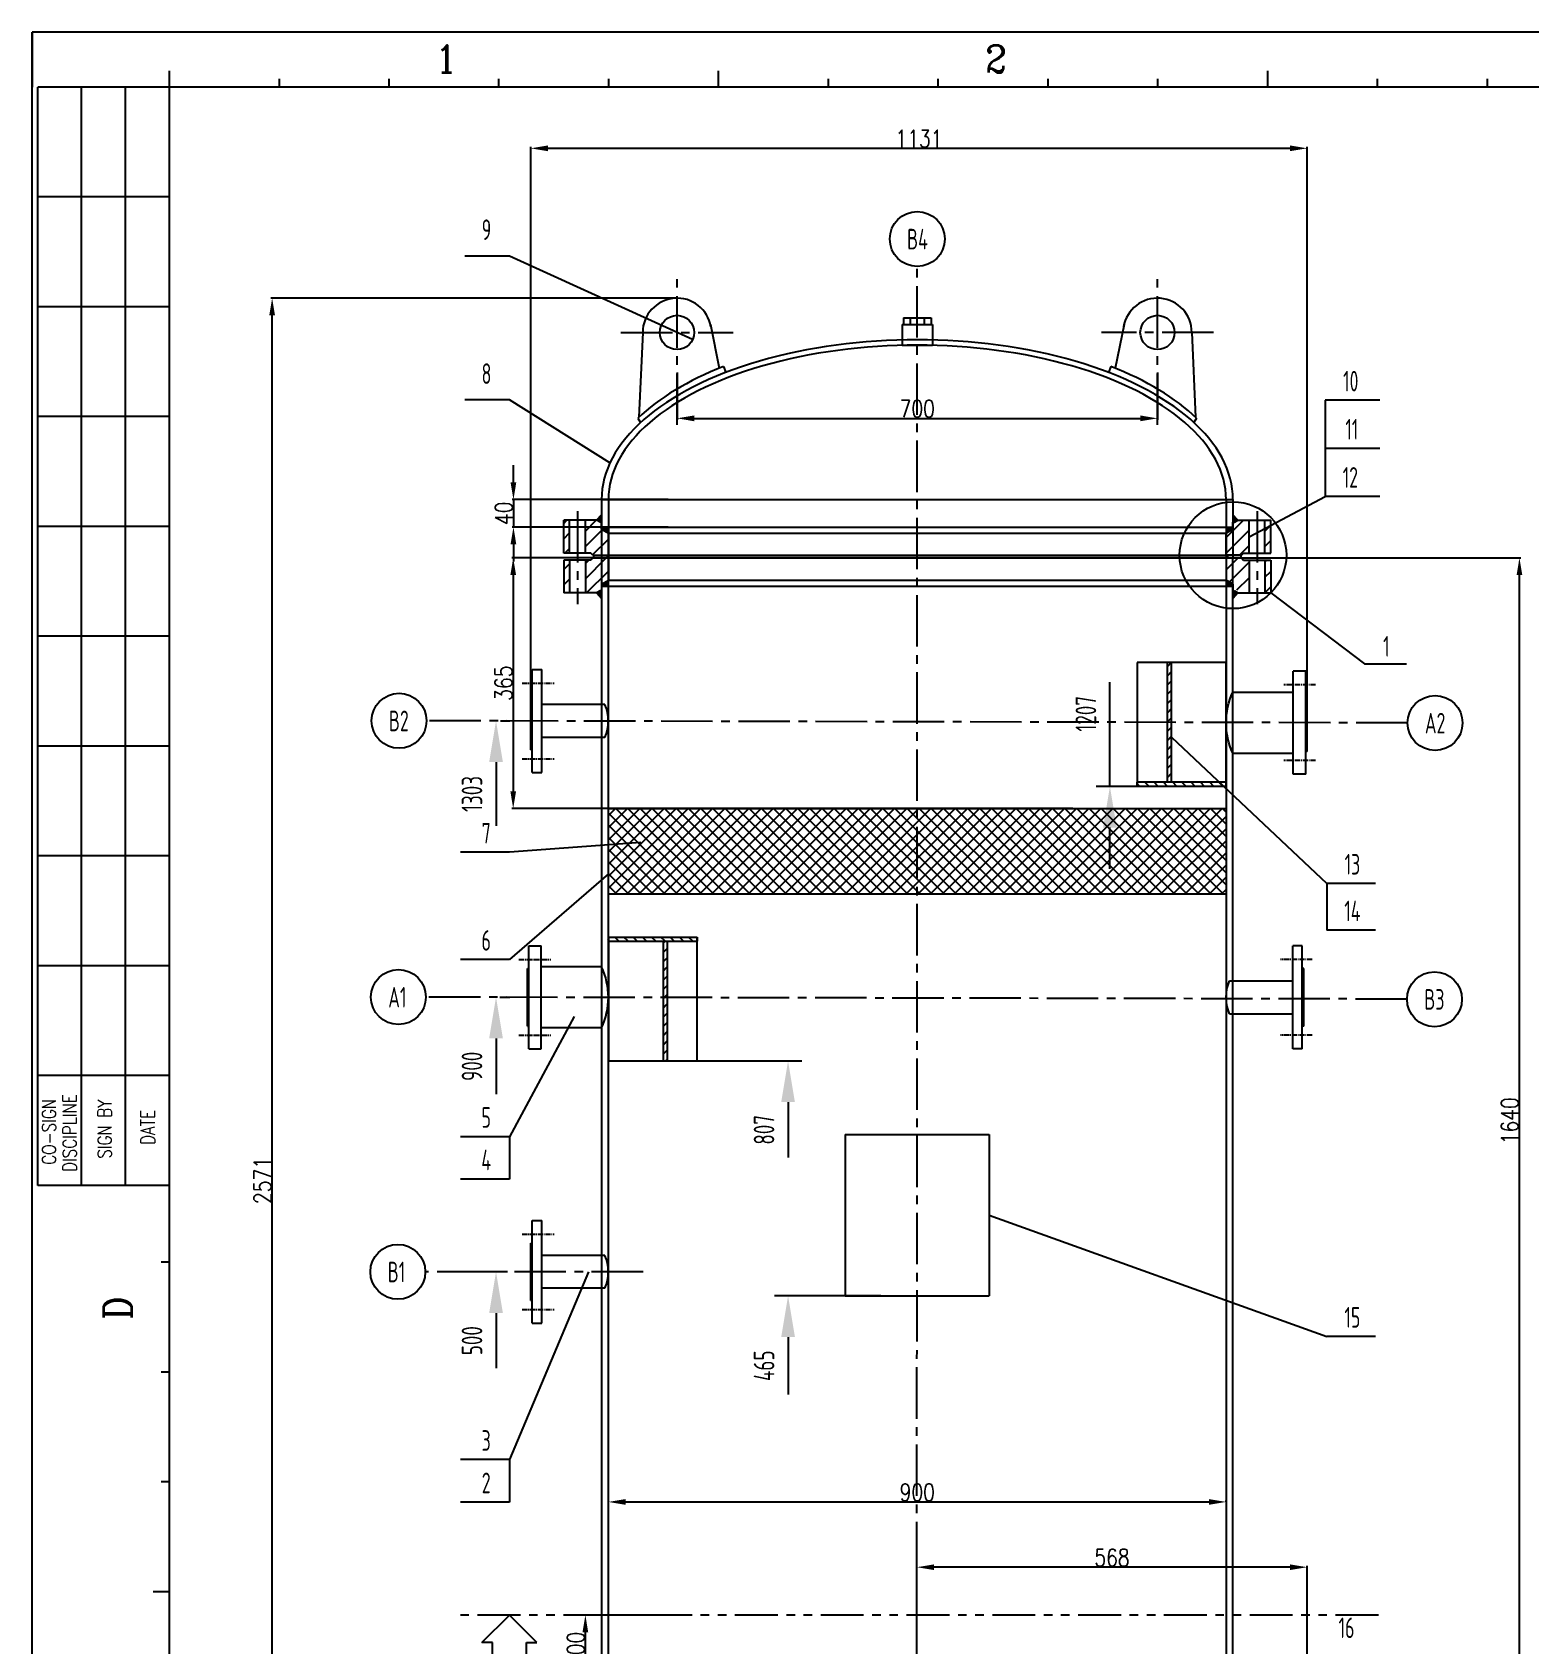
# Model space of a CAD drawing. Header units: inches. Extents: x 32075 to 39005, y -1315 to 3437.
# Drawn here: x 32075 to 34256, y 1088 to 3437 of the extents above; entities that cross this region are included whole.
import ezdxf
from ezdxf.enums import TextEntityAlignment as Align

# ---------------------------------------------------------------- set-up
doc = ezdxf.new("R2010")
doc.units = ezdxf.units.IN
doc.header["$LTSCALE"] = 10
doc.header["$MEASUREMENT"] = 0
for name, pattern in [('CENTER', [2, 1.25, -0.25, 0.25, -0.25]), ('CENTER2', [1.125, 0.75, -0.125, 0.125, -0.125]), ('PHANTOM2', [1.25, 0.625, -0.125, 0.125, -0.125, 0.125, -0.125])]:
    doc.linetypes.add(name, pattern=pattern)
for name, color, linetype in [('2细线层', 4, 'Continuous'), ('7标注层', 4, 'Continuous'), ('CENTER', 1, 'CENTER'), ('DIM', 4, 'Continuous'), ('DRAWING', 7, 'Continuous'), ('OBJ', 7, 'Continuous'), ('PHN', 6, 'PHANTOM2'), ('图框层', 7, 'Continuous')]:
    doc.layers.add(name, color=color, linetype=linetype)
doc.styles.add('JEREH', font='isocp.shx', dxfattribs={"width": 0.7, "bigfont": 'hzfs.shx'})
doc.styles.add('JEREH1', font='isocp.shx', dxfattribs={"width": 0.75, "bigfont": 'hzfs.shx'})
doc.styles.add('ROMANC', font='romanc.shx', dxfattribs={"width": 0.75})
doc.styles.add('TH_GBDIM', font='romans.shx', dxfattribs={"width": 0.8, "bigfont": 'gbcbig.shx'})
doc.dimstyles.new('TH_GBDIM', dxfattribs={"dimtxt": 25, "dimasz": 25, "dimexe": 2, "dimexo": 0, "dimgap": 1.5, "dimtad": 1, "dimdec": 0, "dimzin": 0, "dimdsep": 46, "dimtxsty": 'TH_GBDIM', "dimcen": 25, "dimclrd": 130, "dimclre": 130, "dimclrt": 3, "dimadec": 0, "dimazin": 0, "dimtfac": 0.714286, "dimtdec": 0, "dimtmove": 0, "dimatfit": 3, "dimfxl": 1, "dimtzin": 0, "dimlwd": -1, "dimlwe": -1, "dimarcsym": 0})
doc.dimstyles.new('单标注', dxfattribs={"dimscale": 20, "dimtxt": 1.5, "dimasz": 3, "dimexe": 1, "dimexo": 0.5, "dimgap": 1, "dimtad": 1, "dimjust": 2, "dimdec": 0, "dimzin": 0, "dimdsep": 46, "dimtxsty": 'JEREH1', "dimcen": 2, "dimse1": 1, "dimsd1": 1, "dimclrd": 4, "dimclre": 4, "dimclrt": 4, "dimadec": 0, "dimazin": 0, "dimtfac": 1, "dimtdec": 0, "dimtmove": 0, "dimatfit": 3, "dimfxl": 1, "dimtolj": 1, "dimtzin": 0, "dimarcsym": 0})
pattern_1 = [(45, (-18.621, 17157.797), (-11.22532, 11.22532), [])]
pattern_2 = [(45, (-20.621, 17157.797), (-11.22532, 11.22532), [])]
pattern_3 = [(135, (66844.7713, 17157.7972), (1.122532015, 1.122532015), []), (45, (66844.7713, 17157.7972), (1.122532015, -1.122532015), [])]
pattern_4 = [(135, (66846.7713, 17157.7972), (1.122532015, 1.122532015), []), (45, (66846.7713, 17157.7972), (1.122532015, -1.122532015), [])]
pattern_5 = [(45, (-8954.4465, 17157.7972), (-1.122532015, 1.122532015), []), (135, (-8954.4465, 17157.7972), (-1.122532015, -1.122532015), [])]
pattern_6 = [(45, (-8952.4465, 17157.7972), (-1.122532015, 1.122532015), []), (135, (-8952.4465, 17157.7972), (-1.122532015, -1.122532015), [])]

# ---------------------------------------------------------------- blocks, each defined once
blk = doc.blocks.new('A$C524B734F')
at = {"layer": 'CENTER', "linetype": 'CENTER2'}
for p, q in [((-130.5, 55), (-84, 55)), ((-130.5, -55), (-84, -55))]:
    blk.add_line(p, q, dxfattribs=at)
at = {"layer": 'DRAWING'}
for p, q in [((-116, 75), (-102, 75)), ((-116, -75), (-116, 75)), ((-116, 75), (-98, 75)), ((-98, -75), (-98, 75)), ((-118, -42), (-118, 42)), ((-118, 42), (-116, 42)), ((-10, 44.5), (-98, 44.5)), ((-118, -42), (-116, -42)), ((-10, -44.5), (-98, -44.5)), ((-116, -75), (-98, -75))]:
    blk.add_line(p, q, dxfattribs=at)
blk.add_arc((-103.7, 0), 103.7, 334.5914, 25.4086, dxfattribs=at)
blk = doc.blocks.new('A$C4A5F7705')
at = {"layer": 'DRAWING'}
h = blk.add_hatch(dxfattribs=at)
h.set_pattern_fill('ANSI31', color=2, scale=3, style=0)
h.set_pattern_definition([(45, (-33932.115, 15321.705), (-6.735192, 6.735192), [])])
h.paths.add_polyline_path([(-129.4, 180.5), (-129.4, 174.5), (0.6, 174.5), (0.6, 180.5)])
h = blk.add_hatch(dxfattribs=at)
h.set_pattern_fill('ANSI31', color=2, scale=3, angle=90, style=0)
h.set_pattern_definition([(135, (-33893.256, 15321.705), (-6.735192, -6.735192), [])])
h.paths.add_polyline_path([(-79.6, 174.5), (-85.6, 174.5), (-85.6, -5.5), (-79.6, -5.5)])
h.paths.add_polyline_path([(-85.6, 0), (-79.6, 0), (-79.6, -5.5), (-85.6, -5.5)])
for p, q in [((0, 180.5), (-129.4, 180.5)), ((-129.4, 180.5), (-129.4, 174.5)), ((0, 174.5), (-129.4, 174.5)), ((-85.6, 174.5), (-85.6, 0)), ((-79.6, 174.5), (-79.6, 0)), ((-129.4, 0), (-129.4, 6)), ((0, 0), (-129.4, 0))]:
    blk.add_line(p, q)
at = {"color": 4}
blk.add_line((0, 180.5), (0, 0), dxfattribs=at)
at = {"layer": 'DRAWING'}
blk.add_line((-129.4, 0), (-129.4, 180.5), dxfattribs=at)
blk = doc.blocks.new('A$C215D1575')
at = {"layer": 'CENTER', "linetype": 'CENTER2'}
for p, q in [((-125.5, 55), (-79, 55)), ((-125.5, -55), (-79, -55))]:
    blk.add_line(p, q, dxfattribs=at)
at = {"layer": 'DRAWING'}
for p, q in [((-111, -75), (-111, 75)), ((-111, 75), (-97, 75)), ((-97, -75), (-97, 75)), ((-113, -42), (-113, 42)), ((-113, 42), (-111, 42)), ((-5, 24), (-97, 24)), ((-113, -42), (-111, -42)), ((-5, -24), (-97, -24)), ((-111, -75), (-97, -75))]:
    blk.add_line(p, q, dxfattribs=at)
blk.add_arc((-59.7, 0), 59.7, 336.3156, 23.6844, dxfattribs=at)
blk = doc.blocks.new('A$C6CAE220F')
at = {"layer": 'OBJ'}
for p, q in [((-352, 214.9), (-352, -20.1)), ((-352, 214.9), (-142, 214.9)), ((-142, 214.9), (-142, -20.1)), ((-352, -20.1), (-142, -20.1))]:
    blk.add_line(p, q, dxfattribs=at)
blk = doc.blocks.new('*D9')
at = {"color": 130, "transparency": 16777216}
for p, q in [((32914.1, 1296.4), (32914.1, 1298.4)), ((32939.1, 1296.4), (33789.1, 1296.4)), ((33814.1, 1296.4), (33814.1, 1298.4))]:
    blk.add_line(p, q, dxfattribs=at)
for points in [[(32939.1, 1300.5), (32939.1, 1292.2), (32914.1, 1296.4)], [(33789.1, 1300.5), (33789.1, 1292.2), (33814.1, 1296.4)]]:
    blk.add_solid(points, dxfattribs=at)
at = {"layer": 'Defpoints', "color": 0, "transparency": 16777216}
for p in [(32914.1, 1296.4), (33814.1, 1296.4), (33814.1, 1296.4)]:
    blk.add_point(p, dxfattribs=at)
at = {"color": 3, "transparency": 16777216, "insert": (33364.1, 1310.4), "char_height": 25, "attachment_point": 5, "style": 'TH_GBDIM'}
blk.add_mtext('900', dxfattribs=at)
blk = doc.blocks.new('*D10')
at = {"color": 130, "transparency": 16777216}
for p, q in [((32994.7, 1131.6), (32878.6, 1131.6)), ((32880.6, 1056.6), (32880.6, 1106.6)), ((32994.7, 1031.6), (32878.6, 1031.6))]:
    blk.add_line(p, q, dxfattribs=at)
for points in [[(32876.4, 1106.6), (32884.7, 1106.6), (32880.6, 1131.6)], [(32876.4, 1056.6), (32884.7, 1056.6), (32880.6, 1031.6)]]:
    blk.add_solid(points, dxfattribs=at)
at = {"layer": 'Defpoints', "color": 0, "transparency": 16777216}
for p in [(32880.6, 1131.6), (32994.7, 1131.6), (32994.7, 1031.6)]:
    blk.add_point(p, dxfattribs=at)
at = {"color": 3, "transparency": 16777216, "insert": (32866.6, 1081.6), "char_height": 25, "attachment_point": 5, "rotation": 90, "style": 'TH_GBDIM'}
blk.add_mtext('100', dxfattribs=at)
blk = doc.blocks.new('*D12')
at = {"color": 130, "transparency": 16777216}
for p, q in [((33014.1, 2941.7), (33014.1, 2873)), ((33714.1, 2941.7), (33714.1, 2873)), ((33039.1, 2875), (33689.1, 2875))]:
    blk.add_line(p, q, dxfattribs=at)
for points in [[(33039.1, 2879.2), (33039.1, 2870.8), (33014.1, 2875)], [(33689.1, 2879.2), (33689.1, 2870.8), (33714.1, 2875)]]:
    blk.add_solid(points, dxfattribs=at)
at = {"layer": 'Defpoints', "color": 0, "transparency": 16777216}
for p in [(33014.1, 2941.7), (33714.1, 2941.7), (33714.1, 2875)]:
    blk.add_point(p, dxfattribs=at)
at = {"color": 3, "transparency": 16777216, "insert": (33364.1, 2889), "char_height": 25, "attachment_point": 5, "style": 'TH_GBDIM'}
blk.add_mtext('700', dxfattribs=at)
blk = doc.blocks.new('*D13')
at = {"color": 4, "lineweight": -2, "transparency": 16777216}
for p, q in [((32767, 1631.6), (32730.4, 1631.6)), ((32750.4, 1571.6), (32750.4, 1491.1))]:
    blk.add_line(p, q, dxfattribs=at)
at = {"color": 4, "transparency": 16777216}
blk.add_solid([(32740.4, 1571.6), (32760.4, 1571.6), (32750.4, 1631.6)], dxfattribs=at)
at = {"layer": 'Defpoints', "color": 0, "transparency": 16777216}
for p in [(32750.4, 1631.6), (32777, 1631.6), (32852.3, 1131.6)]:
    blk.add_point(p, dxfattribs=at)
at = {"color": 4, "transparency": 16777216, "insert": (32715.4, 1531.3), "char_height": 30, "attachment_point": 5, "rotation": 90, "style": 'JEREH1'}
blk.add_mtext('\\A1;500', dxfattribs=at)
blk = doc.blocks.new('*D14')
at = {"color": 4, "lineweight": -2, "transparency": 16777216}
for p, q in [((32755.9, 2031.7), (32770.4, 2031.7)), ((32750.4, 1971.7), (32750.4, 1890.2))]:
    blk.add_line(p, q, dxfattribs=at)
at = {"color": 4, "transparency": 16777216}
blk.add_solid([(32740.4, 1971.7), (32760.4, 1971.7), (32750.4, 2031.7)], dxfattribs=at)
at = {"layer": 'Defpoints', "color": 0, "transparency": 16777216}
for p in [(32745.9, 2031.7), (32750.4, 2031.7), (32816.9, 1131.6)]:
    blk.add_point(p, dxfattribs=at)
at = {"color": 4, "transparency": 16777216, "insert": (32715.4, 1931), "char_height": 30, "attachment_point": 5, "rotation": 90, "style": 'JEREH1'}
blk.add_mtext('\\A1;900', dxfattribs=at)
blk = doc.blocks.new('*D15')
at = {"color": 4, "lineweight": -2, "transparency": 16777216}
for p, q in [((32757, 2434.2), (32770.4, 2434.2)), ((32750.4, 2374.2), (32750.4, 2281.5))]:
    blk.add_line(p, q, dxfattribs=at)
at = {"color": 4, "transparency": 16777216}
blk.add_solid([(32740.4, 2374.2), (32760.4, 2374.2), (32750.4, 2434.2)], dxfattribs=at)
at = {"layer": 'Defpoints', "color": 0, "transparency": 16777216}
for p in [(32747, 2434.2), (32750.4, 2434.2), (32832.8, 1131.6)]:
    blk.add_point(p, dxfattribs=at)
at = {"color": 4, "transparency": 16777216, "insert": (32715.4, 2327.8), "char_height": 30, "attachment_point": 5, "rotation": 90, "style": 'JEREH1'}
blk.add_mtext('\\A1;1303', dxfattribs=at)
blk = doc.blocks.new('*D16')
at = {"color": 4, "lineweight": -2, "transparency": 16777216}
for p, q in [((33311.1, 1596.6), (33155.9, 1596.6)), ((33175.9, 1536.6), (33175.9, 1452.9))]:
    blk.add_line(p, q, dxfattribs=at)
at = {"color": 4, "transparency": 16777216}
blk.add_solid([(33165.9, 1536.6), (33185.9, 1536.6), (33175.9, 1596.6)], dxfattribs=at)
at = {"layer": 'Defpoints', "color": 0, "transparency": 16777216}
for p in [(33175.9, 1596.6), (33321.1, 1596.6), (33178.2, 1131.6)]:
    blk.add_point(p, dxfattribs=at)
at = {"color": 4, "transparency": 16777216, "insert": (33140.9, 1494.8), "char_height": 30, "attachment_point": 5, "rotation": 90, "style": 'JEREH1'}
blk.add_mtext('\\A1;465', dxfattribs=at)
blk = doc.blocks.new('*D17')
at = {"color": 4, "lineweight": -2, "transparency": 16777216}
for p, q in [((33003.6, 1938.8), (33195.9, 1938.8)), ((33175.9, 1878.8), (33175.9, 1798.3))]:
    blk.add_line(p, q, dxfattribs=at)
at = {"color": 4, "transparency": 16777216}
blk.add_solid([(33165.9, 1878.8), (33185.9, 1878.8), (33175.9, 1938.8)], dxfattribs=at)
at = {"layer": 'Defpoints', "color": 0, "transparency": 16777216}
for p in [(32993.6, 1938.8), (33175.9, 1938.8), (32967.2, 1131.6)]:
    blk.add_point(p, dxfattribs=at)
at = {"color": 4, "transparency": 16777216, "insert": (33140.9, 1838.5), "char_height": 30, "attachment_point": 5, "rotation": 90, "style": 'JEREH1'}
blk.add_mtext('\\A1;807', dxfattribs=at)
blk = doc.blocks.new('*D18')
at = {"color": 4, "lineweight": -2, "transparency": 16777216}
for p, q in [((33644.8, 2338.8), (33644.8, 2490.5)), ((33684.1, 2338.8), (33624.8, 2338.8)), ((33644.8, 2218.8), (33644.8, 2278.8))]:
    blk.add_line(p, q, dxfattribs=at)
at = {"color": 4, "transparency": 16777216}
blk.add_solid([(33634.8, 2278.8), (33654.8, 2278.8), (33644.8, 2338.8)], dxfattribs=at)
at = {"layer": 'Defpoints', "color": 0, "transparency": 16777216}
for p in [(33644.8, 2338.8), (33694.1, 2338.8), (33683.5, 1131.6)]:
    blk.add_point(p, dxfattribs=at)
at = {"color": 4, "transparency": 16777216, "insert": (33609.8, 2444.6), "char_height": 30, "attachment_point": 5, "rotation": 90, "style": 'JEREH1'}
blk.add_mtext('\\A1;1207', dxfattribs=at)
blk = doc.blocks.new('*D19')
at = {"color": 130, "transparency": 16777216}
for p, q in [((32775.8, 2781.6), (32775.8, 2806.6)), ((33001, 2756.6), (32773.8, 2756.6)), ((32775.8, 2756.6), (32775.8, 2716.6)), ((33001, 2716.6), (32773.8, 2716.6)), ((32775.8, 2691.6), (32775.8, 2666.6))]:
    blk.add_line(p, q, dxfattribs=at)
for points in [[(32771.6, 2781.6), (32779.9, 2781.6), (32775.8, 2756.6)], [(32771.6, 2691.6), (32779.9, 2691.6), (32775.8, 2716.6)]]:
    blk.add_solid(points, dxfattribs=at)
at = {"layer": 'Defpoints', "color": 0, "transparency": 16777216}
for p in [(33001, 2756.6), (32775.8, 2716.6), (33001, 2716.6)]:
    blk.add_point(p, dxfattribs=at)
at = {"color": 3, "transparency": 16777216, "insert": (32761.8, 2736.6), "char_height": 25, "attachment_point": 5, "rotation": 90, "style": 'TH_GBDIM'}
blk.add_mtext('40', dxfattribs=at)
blk = doc.blocks.new('*D20')
at = {"color": 130, "transparency": 16777216}
for p, q in [((33762.8, 2671.6), (32773.4, 2671.6)), ((32775.4, 2646.6), (32775.4, 2331.7)), ((33590.8, 2306.7), (32773.4, 2306.7))]:
    blk.add_line(p, q, dxfattribs=at)
for points in [[(32771.3, 2646.6), (32779.6, 2646.6), (32775.4, 2671.6)], [(32771.3, 2331.7), (32779.6, 2331.7), (32775.4, 2306.7)]]:
    blk.add_solid(points, dxfattribs=at)
at = {"layer": 'Defpoints', "color": 0, "transparency": 16777216}
for p in [(33762.8, 2671.6), (32775.4, 2306.7), (33590.8, 2306.7)]:
    blk.add_point(p, dxfattribs=at)
at = {"color": 3, "transparency": 16777216, "insert": (32761.4, 2489.2), "char_height": 25, "attachment_point": 5, "rotation": 90, "style": 'TH_GBDIM'}
blk.add_mtext('365', dxfattribs=at)
blk = doc.blocks.new('*D21')
at = {"color": 130, "transparency": 16777216}
for p, q in [((33363.6, 830.9), (33363.6, 1203.3)), ((33907.1, 1201.3), (33388.6, 1201.3)), ((33932.1, 781.6), (33932.1, 1203.3))]:
    blk.add_line(p, q, dxfattribs=at)
for points in [[(33388.6, 1205.4), (33388.6, 1197.1), (33363.6, 1201.3)], [(33907.1, 1205.4), (33907.1, 1197.1), (33932.1, 1201.3)]]:
    blk.add_solid(points, dxfattribs=at)
at = {"layer": 'Defpoints', "color": 0, "transparency": 16777216}
for p in [(33363.6, 1201.3), (33363.6, 830.9), (33932.1, 781.6)]:
    blk.add_point(p, dxfattribs=at)
at = {"color": 3, "transparency": 16777216, "insert": (33647.8, 1215.3), "char_height": 25, "attachment_point": 5, "style": 'TH_GBDIM'}
blk.add_mtext('568', dxfattribs=at)
blk = doc.blocks.new('*D23')
at = {"color": 4, "lineweight": -2, "transparency": 16777216}
for p, q in [((34018.4, 841.6), (34018.4, 922.1)), ((34018.7, 781.6), (34038.4, 781.6))]:
    blk.add_line(p, q, dxfattribs=at)
at = {"color": 4, "transparency": 16777216}
blk.add_solid([(34008.4, 841.6), (34028.4, 841.6), (34018.4, 781.6)], dxfattribs=at)
at = {"layer": 'Defpoints', "color": 0, "transparency": 16777216}
for p in [(33883.3, 1131.6), (34008.7, 781.6), (34018.4, 781.6)]:
    blk.add_point(p, dxfattribs=at)
at = {"color": 4, "transparency": 16777216, "insert": (33983.4, 881.9), "char_height": 30, "attachment_point": 5, "rotation": 90, "style": 'JEREH1'}
blk.add_mtext('\\A1;350', dxfattribs=at)
blk = doc.blocks.new('*D24')
at = {"color": 4, "lineweight": -2, "transparency": 16777216}
for p, q in [((34019.8, 796.6), (34019.8, 736.6)), ((33997.9, 676.6), (34039.8, 676.6)), ((34019.8, 676.6), (34019.8, 532.9))]:
    blk.add_line(p, q, dxfattribs=at)
at = {"color": 4, "transparency": 16777216}
blk.add_solid([(34009.8, 736.6), (34029.8, 736.6), (34019.8, 676.6)], dxfattribs=at)
at = {"layer": 'Defpoints', "color": 0, "transparency": 16777216}
for p in [(33814.1, 1131.6), (33987.9, 676.6), (34019.8, 676.6)]:
    blk.add_point(p, dxfattribs=at)
at = {"color": 4, "transparency": 16777216, "insert": (33984.8, 574.8), "char_height": 30, "attachment_point": 5, "rotation": 90, "style": 'JEREH1'}
blk.add_mtext('\\A1;455', dxfattribs=at)
blk = doc.blocks.new('*D26')
at = {"color": 130, "transparency": 16777216}
for p, q in [((33762.8, 2671.6), (34243.4, 2671.6)), ((34241.4, 1056.6), (34241.4, 2646.6)), ((33771.9, 1031.6), (34243.4, 1031.6))]:
    blk.add_line(p, q, dxfattribs=at)
for points in [[(34237.3, 2646.6), (34245.6, 2646.6), (34241.4, 2671.6)], [(34237.3, 1056.6), (34245.6, 1056.6), (34241.4, 1031.6)]]:
    blk.add_solid(points, dxfattribs=at)
at = {"layer": 'Defpoints', "color": 0, "transparency": 16777216}
for p in [(33762.8, 2671.6), (34241.4, 2671.6), (33771.9, 1031.6)]:
    blk.add_point(p, dxfattribs=at)
at = {"color": 3, "transparency": 16777216, "insert": (34227.4, 1851.6), "char_height": 25, "attachment_point": 5, "rotation": 90, "style": 'TH_GBDIM'}
blk.add_mtext('1640', dxfattribs=at)
blk = doc.blocks.new('*D28')
at = {"color": 130, "transparency": 16777216}
for p, q in [((33010, 3050), (32422.2, 3050)), ((32424.2, 504.2), (32424.2, 3025)), ((33681.9, 479.2), (32422.2, 479.2))]:
    blk.add_line(p, q, dxfattribs=at)
for points in [[(32420, 3025), (32428.4, 3025), (32424.2, 3050)], [(32420, 504.2), (32428.4, 504.2), (32424.2, 479.2)]]:
    blk.add_solid(points, dxfattribs=at)
at = {"layer": 'Defpoints', "color": 0, "transparency": 16777216}
for p in [(32424.2, 3050), (33010, 3050), (33681.9, 479.2)]:
    blk.add_point(p, dxfattribs=at)
at = {"color": 3, "transparency": 16777216, "insert": (32410.2, 1764.6), "char_height": 25, "attachment_point": 5, "rotation": 90, "style": 'TH_GBDIM'}
blk.add_mtext('2571', dxfattribs=at)
blk = doc.blocks.new('*D60')
at = {"color": 130, "transparency": 16777216}
for p, q in [((32801, 2419.4), (32801, 3270.4)), ((32826, 3268.4), (33907.1, 3268.4)), ((33932.1, 2444.7), (33932.1, 3270.4))]:
    blk.add_line(p, q, dxfattribs=at)
for points in [[(32826, 3272.6), (32826, 3264.2), (32801, 3268.4)], [(33907.1, 3272.6), (33907.1, 3264.2), (33932.1, 3268.4)]]:
    blk.add_solid(points, dxfattribs=at)
at = {"layer": 'Defpoints', "color": 0, "transparency": 16777216}
for p in [(33932.1, 3268.4), (33932.1, 2444.7), (32801, 2419.4)]:
    blk.add_point(p, dxfattribs=at)
at = {"color": 3, "transparency": 16777216, "insert": (33366.6, 3282.4), "char_height": 25, "attachment_point": 5, "style": 'TH_GBDIM'}
blk.add_mtext('1131', dxfattribs=at)

msp = doc.modelspace()

# ---------------------------------------------------------------- hatches: boundary and pattern name
h = msp.add_hatch()
h.set_pattern_fill('ANSI37', color=4, scale=100)
h.paths.add_polyline_path([(33363.9, 2306.7), (32914.1, 2306.7), (32914.1, 2181.6), (33363.9, 2181.6)])
h.paths.add_polyline_path([(33814.1, 2306.7), (33363.9, 2306.7), (33363.9, 2181.6), (33814.1, 2181.6)])
at = {"layer": 'DRAWING'}
h = msp.add_hatch(dxfattribs=at)
h.set_pattern_fill('ANSI31', color=2, scale=5, style=0)
h.set_pattern_definition(pattern_1)
h.paths.add_polyline_path([(32849.1, 2726.6), (32857.6, 2726.6), (32857.6, 2678.6), (32849.1, 2678.6)])
h = msp.add_hatch(dxfattribs=at)
h.set_pattern_fill('ANSI31', color=2, scale=5, style=0)
h.set_pattern_definition(pattern_2)
h.paths.add_polyline_path([(32914.1, 2675.6), (32891.6, 2675.6), (32888.6, 2678.6), (32880.6, 2678.6), (32880.6, 2726.6), (32894.9, 2726.6), (32900.1, 2723.6), (32904.1, 2713.6), (32914.1, 2707.8)])
h = msp.add_hatch(dxfattribs=at)
h.set_pattern_fill('ANSI37', color=3, scale=0.5, style=0)
h.set_pattern_definition(pattern_5)
h.paths.add_polyline_path([(32902.1, 2723.6), (32904.1, 2723.6), (32904.1, 2726.6), (32896.9, 2726.6)])
h.paths.add_polyline_path([(32896.9, 2726.6), (32904.1, 2726.6), (32904.1, 2734.6)])
h = msp.add_hatch(dxfattribs=at)
h.set_pattern_fill('ANSI31', color=2, scale=5, style=0)
h.set_pattern_definition(pattern_2)
h.paths.add_polyline_path([(33814.1, 2675.6), (33836.6, 2675.6), (33839.6, 2678.6), (33847.6, 2678.6), (33847.6, 2726.6), (33833.3, 2726.6), (33828.1, 2723.6), (33824.1, 2713.6), (33814.1, 2707.8)])
h = msp.add_hatch(dxfattribs=at)
h.set_pattern_fill('ANSI37', color=3, scale=0.5, style=0)
h.set_pattern_definition(pattern_5)
h.paths.add_polyline_path([(33826.1, 2723.6), (33824.1, 2723.6), (33824.1, 2726.6), (33831.3, 2726.6)])
h.paths.add_polyline_path([(33831.3, 2726.6), (33824.1, 2726.6), (33824.1, 2734.6)])
h = msp.add_hatch(dxfattribs=at)
h.set_pattern_fill('ANSI31', color=2, scale=5, style=0)
h.set_pattern_definition(pattern_1)
h.paths.add_polyline_path([(33879.1, 2726.6), (33870.6, 2726.6), (33870.6, 2678.6), (33879.1, 2678.6)])
h = msp.add_hatch(dxfattribs=at)
h.set_pattern_fill('ANSI37', color=3, scale=0.5, style=0)
h.set_pattern_definition(pattern_6)
h.paths.add_polyline_path([(32904.1, 2716.6), (32904.1, 2713.6), (32914.1, 2707.8), (32914.1, 2716.6)])
h = msp.add_hatch(dxfattribs=at)
h.set_pattern_fill('ANSI37', color=3, scale=0.5, style=0)
h.set_pattern_definition(pattern_6)
h.paths.add_polyline_path([(33824.1, 2716.6), (33824.1, 2713.6), (33814.1, 2707.8), (33814.1, 2716.6)])
h = msp.add_hatch(dxfattribs=at)
h.set_pattern_fill('ANSI31', color=2, scale=5, style=0)
h.set_pattern_definition(pattern_1)
h.paths.add_polyline_path([(32849.1, 2620.6), (32857.6, 2620.6), (32857.6, 2668.6), (32849.1, 2668.6)])
h = msp.add_hatch(dxfattribs=at)
h.set_pattern_fill('ANSI31', color=2, scale=5, style=0)
h.set_pattern_definition(pattern_1)
h.paths.add_polyline_path([(32914.1, 2671.6), (32891.6, 2671.6), (32888.6, 2668.6), (32880.6, 2668.6), (32880.6, 2620.6), (32890.2, 2620.6), (32904.1, 2628.6), (32904.1, 2633.6), (32914.1, 2639.4)])
h = msp.add_hatch(dxfattribs=at)
h.set_pattern_fill('ANSI31', color=2, scale=5, style=0)
h.set_pattern_definition(pattern_1)
h.paths.add_polyline_path([(33814.1, 2671.6), (33836.6, 2671.6), (33839.6, 2668.6), (33847.6, 2668.6), (33847.6, 2620.6), (33837.9, 2620.6), (33824.1, 2628.6), (33824.1, 2633.6), (33814.1, 2639.4)])
h = msp.add_hatch(dxfattribs=at)
h.set_pattern_fill('ANSI31', color=2, scale=5, style=0)
h.set_pattern_definition(pattern_1)
h.paths.add_polyline_path([(33879.1, 2620.6), (33870.6, 2620.6), (33870.6, 2668.6), (33879.1, 2668.6)])
h = msp.add_hatch(dxfattribs=at)
h.set_pattern_fill('ANSI37', color=3, scale=0.5, style=0)
h.set_pattern_definition(pattern_4)
h.paths.add_polyline_path([(32904.1, 2630.6), (32904.1, 2633.6), (32914.1, 2639.4), (32914.1, 2630.6)])
h = msp.add_hatch(dxfattribs=at)
h.set_pattern_fill('ANSI37', color=3, scale=0.5, style=0)
h.set_pattern_definition(pattern_4)
h.paths.add_polyline_path([(33824.1, 2630.6), (33824.1, 2633.6), (33814.1, 2639.4), (33814.1, 2630.6)])
h = msp.add_hatch(dxfattribs=at)
h.set_pattern_fill('ANSI37', color=3, scale=0.5, style=0)
h.set_pattern_definition(pattern_3)
h.paths.add_polyline_path([(32902.1, 2623.6), (32904.1, 2623.6), (32904.1, 2620.6), (32896.9, 2620.6)])
h.paths.add_polyline_path([(32896.9, 2620.6), (32904.1, 2620.6), (32904.1, 2612.6)])
h = msp.add_hatch(dxfattribs=at)
h.set_pattern_fill('ANSI37', color=3, scale=0.5, style=0)
h.set_pattern_definition(pattern_3)
h.paths.add_polyline_path([(33826.1, 2623.6), (33824.1, 2623.6), (33824.1, 2620.6), (33831.3, 2620.6)])
h.paths.add_polyline_path([(33831.3, 2620.6), (33824.1, 2620.6), (33824.1, 2612.6)])

# ---------------------------------------------------------------- linework, layer by layer
at = {"color": 3}
for p, q in [((32769.9, 3111.3), (32705, 3111.3)), ((32769.9, 2901.8), (32705, 2901.8))]:
    msp.add_line(p, q, dxfattribs=at)
at = {"color": 4}
for p, q in [((32904.1, 2756.6), (33824.1, 2756.6)), ((32904.1, 2756.6), (32904.1, 2671.6)), ((32914.1, 2756.6), (32914.1, 2671.6)), ((33814.1, 2756.6), (33814.1, 2671.6)), ((33824.1, 2756.6), (33824.1, 2671.6)), ((32904.1, 2716.6), (33824.1, 2716.6)), ((32914.1, 2707.8), (33814.1, 2707.8)), ((32891.6, 2675.6), (32914.1, 2675.6)), ((32891.6, 2671.6), (32914.1, 2671.6)), ((32914.1, 2675.6), (33814.1, 2675.6)), ((33836.6, 2675.6), (33814.1, 2675.6)), ((33836.6, 2671.6), (33814.1, 2671.6)), ((32914.1, 2639.4), (33814.1, 2639.4)), ((32904.1, 2630.6), (33824.1, 2630.6)), ((33879.1, 2620.6), (34015.9, 2517.5)), ((34015.9, 2517.5), (34076.9, 2517.5))]:
    msp.add_line(p, q, dxfattribs=at)
for p, q in [((32849.1, 2678.6), (32849.1, 2726.6)), ((32896.9, 2726.6), (32849.1, 2726.6)), ((32857.6, 2678.6), (32857.6, 2726.6)), ((32880.6, 2678.6), (32880.6, 2726.6)), ((33831.3, 2726.6), (33879.1, 2726.6)), ((33847.6, 2678.6), (33847.6, 2726.6)), ((33870.6, 2678.6), (33870.6, 2726.6)), ((33879.1, 2678.6), (33879.1, 2726.6)), ((32904.1, 2713.6), (32904.1, 2723.6)), ((32914.1, 2675.6), (32914.1, 2707.8)), ((33814.1, 2675.6), (33814.1, 2707.8)), ((33824.1, 2713.6), (33824.1, 2723.6)), ((32888.6, 2678.6), (32849.1, 2678.6)), ((33839.6, 2678.6), (33879.1, 2678.6)), ((32849.1, 2668.6), (32849.1, 2620.6)), ((32888.6, 2668.6), (32849.1, 2668.6)), ((32857.6, 2668.6), (32857.6, 2620.6)), ((32880.6, 2668.6), (32880.6, 2620.6)), ((32914.1, 2671.6), (32914.1, 2639.4)), ((33814.1, 2671.6), (33814.1, 2639.4)), ((33839.6, 2668.6), (33879.1, 2668.6)), ((33847.6, 2668.6), (33847.6, 2620.6)), ((33870.6, 2668.6), (33870.6, 2620.6)), ((33879.1, 2668.6), (33879.1, 2620.6)), ((32904.1, 2633.6), (32904.1, 2623.6)), ((33824.1, 2633.6), (33824.1, 2623.6)), ((32896.9, 2620.6), (32849.1, 2620.6)), ((33831.3, 2620.6), (33879.1, 2620.6))]:
    msp.add_line(p, q)
at = {"color": 3, "ltscale": 100}
for p, q in [((32769.9, 2242.8), (32698.6, 2242.8)), ((34031.8, 2197.4), (33960.6, 2197.4)), ((33960.6, 2197.4), (33960.6, 2129.5)), ((34031.8, 2129.5), (33960.6, 2129.5)), ((32769.9, 2086.6), (32698.6, 2086.6)), ((32769.9, 1828.5), (32698.6, 1828.5)), ((32769.9, 1766.6), (32698.6, 1766.6)), ((34031.8, 1537.4), (33960.6, 1537.4)), ((32769.9, 1358), (32698.6, 1358)), ((32769.9, 1296.1), (32698.6, 1296.1))]:
    msp.add_line(p, q, dxfattribs=at)
at = {"color": 4}
for points in [[(32904.1, 1031.6), (33824.1, 1031.6), (33824.1, 2671.6), (32904.1, 2671.6)], [(32914.1, 2671.6), (33814.1, 2671.6), (33814.1, 1031.6), (32914.1, 1031.6)], [(32914.1, 2306.7), (33814.1, 2306.7), (33814.1, 2181.6), (32914.1, 2181.6)]]:
    msp.add_lwpolyline(points, close=True, dxfattribs=at)
msp.add_circle((33824.1, 2675.6), 77.8, dxfattribs=at)
for major_axis, ratio, start_param, end_param in [((460, 0), 0.506522, 6.283185, 9.424778), ((450, 0), 0.5, 0, 3.141593)]:
    msp.add_ellipse((33364.1, 2756.6), major_axis=major_axis, ratio=ratio, start_param=start_param, end_param=end_param, dxfattribs=at)
at = {"layer": '2细线层'}
for p, q in [((32074.7, -1314.5), (32074.7, 3437.5)), ((38802.7, 3437.5), (32074.7, 3437.5)), ((32074.7, 3437.5), (32074.7, 3357.5)), ((32274.7, 3357.5), (32274.7, 3381.5)), ((32434.7, 3357.5), (32434.7, 3369.5)), ((32594.7, 3357.5), (32594.7, 3369.5)), ((32754.7, 3357.5), (32754.7, 3369.5)), ((32914.7, 3357.5), (32914.7, 3369.5)), ((33074.7, 3357.5), (33074.7, 3381.5)), ((33234.7, 3357.5), (33234.7, 3369.5)), ((33394.7, 3357.5), (33394.7, 3369.5)), ((33554.7, 3357.5), (33554.7, 3369.5)), ((33714.7, 3357.5), (33714.7, 3369.5)), ((33874.7, 3357.5), (33874.7, 3381.5)), ((34034.7, 3357.5), (34034.7, 3369.5)), ((34194.7, 3357.5), (34194.7, 3369.5)), ((32082.7, 1757.5), (32082.7, 3357.5)), ((32274.7, 3357.5), (32082.7, 3357.5)), ((32146.7, 1757.5), (32146.7, 3357.5)), ((32210.7, 1757.5), (32210.7, 3357.5)), ((32274.7, 3197.5), (32082.7, 3197.5)), ((32274.7, 3037.5), (32082.7, 3037.5)), ((32274.7, 2877.5), (32082.7, 2877.5)), ((32274.7, 2717.5), (32082.7, 2717.5)), ((32274.7, 2557.5), (32082.7, 2557.5)), ((32274.7, 2397.5), (32082.7, 2397.5)), ((32274.7, 2237.5), (32082.7, 2237.5)), ((32274.7, 2077.5), (32082.7, 2077.5)), ((32274.7, 1917.5), (32082.7, 1917.5)), ((32274.7, 1757.5), (32082.7, 1757.5)), ((32274.7, 1645.5), (32262.7, 1645.5)), ((32274.7, 1485.5), (32262.7, 1485.5)), ((32274.7, 1325.5), (32262.7, 1325.5)), ((32274.7, 1165.5), (32250.7, 1165.5))]:
    msp.add_line(p, q, dxfattribs=at)
at = {"layer": '7标注层', "ltscale": 100}
for centre in [(33364.1, 3136.3), (32609.1, 2434.4), (34118.5, 2431.2), (32608.2, 2031.9), (34117.7, 2028.7), (32607.4, 1631.6)]:
    msp.add_circle(centre, 40, dxfattribs=at)
at = {"layer": 'CENTER', "linetype": 'CENTER2', "ltscale": 10}
for p, q in [((33014.1, 2865.4), (33014.1, 3084)), ((33363.5, 517.6), (33364.1, 3096.3)), ((33714.1, 2865.4), (33714.1, 3084)), ((32932.4, 3000.1), (33095.8, 3000.1)), ((33795.8, 3000.1), (33632.4, 3000.1)), ((32869.1, 2739.9), (32869.1, 2604.2)), ((33859.1, 2739.9), (33859.1, 2604.2)), ((34078.5, 2431.4), (32649.1, 2434.4)), ((34077.7, 2028.9), (32648.2, 2031.9)), ((32964.7, 1631.6), (32647.4, 1631.6))]:
    msp.add_line(p, q, dxfattribs=at)
at = {"layer": 'CENTER', "linetype": 'CENTER2'}
for p, q in [((32788.6, 2489.2), (32835.1, 2489.2)), ((32788.6, 2379.2), (32835.1, 2379.2)), ((32788.6, 1686.6), (32835.1, 1686.6)), ((32788.6, 1576.6), (32835.1, 1576.6))]:
    msp.add_line(p, q, dxfattribs=at)
at = {"layer": 'DIM'}
for p, q in [((33036.8, 2989.8), (32769.9, 3111.3)), ((32916.3, 2810), (32769.9, 2901.8)), ((34038.2, 2901.3), (33958.2, 2901.3)), ((33958.2, 2901.3), (33958.2, 2761.1)), ((34038.2, 2831.2), (33958.2, 2831.2)), ((33847.6, 2702.6), (33958.2, 2761.1)), ((34038.2, 2761.1), (33958.2, 2761.1)), ((33734.5, 2410.4), (33960.6, 2197.4)), ((32961.3, 2257.1), (32769.9, 2242.8)), ((32914.1, 2211.5), (32769.9, 2086.6)), ((32864.3, 2003.8), (32769.9, 1828.5)), ((32769.9, 1828.5), (32769.9, 1766.6)), ((33469.1, 1714.1), (33960.6, 1537.4)), ((32884.9, 1631.6), (32769.9, 1358)), ((32769.9, 1358), (32769.9, 1296.1)), ((32729.9, 1091.6), (32769.9, 1131.6)), ((32809.9, 1091.6), (32769.9, 1131.6)), ((32745.1, 1091.6), (32729.9, 1091.6)), ((32745.1, 954.5), (32745.1, 1091.6)), ((32794.6, 1091.6), (32809.9, 1091.6)), ((32794.6, 954.5), (32794.6, 1091.6))]:
    msp.add_line(p, q, dxfattribs=at)
at = {"layer": 'DRAWING'}
for p, q in [((33062.7, 3011.8), (33075.6, 2948.1)), ((33342.1, 3011.6), (33342.1, 2981.6)), ((33342.1, 3011.6), (33386.1, 3011.6)), ((33343.9, 3021.6), (33384.3, 3021.6)), ((33343.9, 3021.6), (33343.9, 3011.6)), ((33354, 3021.6), (33354, 3011.6)), ((33374.2, 3021.6), (33374.2, 3011.6)), ((33384.3, 3021.6), (33384.3, 3011.6)), ((33386.1, 3011.6), (33386.1, 2981.6)), ((33665.5, 3011.8), (33652.6, 2948.1)), ((32964.1, 3000.1), (32958.7, 2876.7)), ((33764.1, 3000.1), (33769.4, 2876.7)), ((33342.1, 2981.6), (33386.1, 2981.6)), ((33081.9, 2950.6), (33085.2, 2941.9)), ((33646.3, 2950.6), (33642.9, 2941.9)), ((32957, 2875.1), (32961.1, 2869)), ((33771.1, 2875.1), (33767.1, 2869)), ((32896.9, 2726.6), (32904.1, 2734.6)), ((32902.1, 2723.6), (32896.9, 2726.6)), ((33831.3, 2726.6), (33824.1, 2734.6)), ((33826.1, 2723.6), (33831.3, 2726.6)), ((32904.1, 2723.6), (32902.1, 2723.6)), ((32904.1, 2713.6), (32914.1, 2707.8)), ((33824.1, 2713.6), (33814.1, 2707.8)), ((33824.1, 2723.6), (33826.1, 2723.6)), ((32891.6, 2675.6), (32888.6, 2678.6)), ((33836.6, 2675.6), (33839.6, 2678.6)), ((32891.6, 2671.6), (32888.6, 2668.6)), ((32892.6, 2675.6), (32892.6, 2671.6)), ((32912.1, 2675.6), (32912.1, 2671.6)), ((33816.1, 2675.6), (33816.1, 2671.6)), ((33835.6, 2675.6), (33835.6, 2671.6)), ((33836.6, 2671.6), (33839.6, 2668.6)), ((32904.1, 2633.6), (32914.1, 2639.4)), ((33824.1, 2633.6), (33814.1, 2639.4)), ((32902.1, 2623.6), (32896.9, 2620.6)), ((32896.9, 2620.6), (32904.1, 2612.6)), ((32904.1, 2623.6), (32902.1, 2623.6)), ((33824.1, 2623.6), (33826.1, 2623.6)), ((33831.3, 2620.6), (33824.1, 2612.6)), ((33826.1, 2623.6), (33831.3, 2620.6)), ((32803, 2359.2), (32803, 2509.2)), ((32803, 2509.2), (32817, 2509.2)), ((32817, 2359.2), (32817, 2509.2)), ((32801, 2392.2), (32801, 2476.2)), ((32801, 2476.2), (32803, 2476.2)), ((32909, 2458.2), (32817, 2458.2)), ((32909, 2410.2), (32817, 2410.2)), ((32801, 2392.2), (32803, 2392.2)), ((32803, 2359.2), (32817, 2359.2)), ((32803, 1556.6), (32803, 1706.6)), ((32803, 1706.6), (32817, 1706.6)), ((32817, 1556.6), (32817, 1706.6)), ((32801, 1589.6), (32801, 1673.6)), ((32801, 1673.6), (32803, 1673.6)), ((32909, 1655.6), (32817, 1655.6)), ((32909, 1607.6), (32817, 1607.6)), ((32801, 1589.6), (32803, 1589.6)), ((32803, 1556.6), (32817, 1556.6))]:
    msp.add_line(p, q, dxfattribs=at)
for centre in [(33014.1, 3000.1), (33714.1, 3000.1)]:
    msp.add_circle(centre, 25, dxfattribs=at)
for centre, radius, start, end in [((33014.1, 3000.1), 50, 9.3423, 180), ((33714.1, 3000.1), 50, 0, 170.6577), ((32854.3, 2434.2), 59.7, 336.3156, 23.6844), ((32854.3, 1631.6), 59.7, 336.3156, 23.6844)]:
    msp.add_arc(centre, radius, start, end, dxfattribs=at)
for start_param, end_param in [(8.514498, 8.940188), (6.767775, 7.193466)]:
    msp.add_ellipse((33364.1, 2766.6), major_axis=(460, 0), ratio=0.506522, start_param=start_param, end_param=end_param, dxfattribs=at)
at = {"layer": 'PHN', "ltscale": 10}
msp.add_line((34036, 1131.6), (32692.2, 1131.6), dxfattribs=at)
at = {"layer": '图框层'}
for p in [(32274.7, -1234.5), (38722.7, 3357.5)]:
    msp.add_line(p, (32274.7, 3357.5), dxfattribs=at)

# ---------------------------------------------------------------- block references
at = {"color": 4, "xscale": -1}
for name, p, rotation in [('A$C4A5F7705', (33814.1, 2519.3), 180), ('A$C215D1575', (33814.1, 2031.6), 359.9999977823975)]:
    msp.add_blockref(name, p, dxfattribs=dict(at, rotation=rotation))
for name, p in [('A$C524B734F', (33814, 2431.6)), ('A$C4A5F7705', (32914.1, 1938.8))]:
    msp.add_blockref(name, p, dxfattribs=at)
at = {"color": 4}
for name, p in [('A$C524B734F', (32914.1, 2031.6)), ('A$C6CAE220F', (33611.1, 1616.7))]:
    msp.add_blockref(name, p, dxfattribs=at)

# ---------------------------------------------------------------- texts
at = {"color": 3, "ltscale": 100, "style": 'JEREH', "width": 0.7}
for s, p in [('9', (32736.5, 3149.8)), ('8', (32736.5, 2940.2)), ('10', (33995.7, 2929.2)), ('11', (33997.3, 2859.1)), ('12', (33995.1, 2789)), ('1', (34047.6, 2542.8)), ('7', (32736.1, 2270.7)), ('13', (33998.1, 2225.4)), ('14', (33998.1, 2157.4)), ('6', (32736.1, 2114.5)), ('5', (32736.1, 1856.5)), ('4', (32736.1, 1794.6)), ('15', (33998.1, 1565.3)), ('3', (32736.1, 1385.9)), ('2', (32736.1, 1324.1)), ('16', (33989.5, 1113))]:
    msp.add_text(s, height=30, dxfattribs=at).set_placement(p, align=Align.MIDDLE)
at = {"layer": '2细线层', "style": 'ROMANC', "width": 0.9}
for s, p in [('1', (32662.2, 3378.8)), ('2', (33463.4, 3378.8))]:
    msp.add_text(s, height=40, dxfattribs=at).set_placement(p)
at = {"layer": '2细线层', "style": 'ROMANC', "width": 0.8}
for s, p in [('CO-SIGN', (32109.2, 1835.7)), ('DISCIPLINE', (32139.2, 1834)), ('SIGN BY', (32190.1, 1839.8)), ('DATE', (32253.1, 1842.1))]:
    msp.add_text(s, height=20, rotation=90, dxfattribs=at).set_placement(p, align=Align.CENTER)
at = {"layer": '2细线层', "style": 'ROMANC', "width": 0.9}
msp.add_text('D', height=40, rotation=90, dxfattribs=at).set_placement((32219.2, 1562))
at = {"layer": 'DIM', "style": 'JEREH', "width": 0.7}
for s, p in [('B4', (33349.3, 3121.1)), ('B2', (32594.3, 2419.2)), ('A2', (34103.7, 2416)), ('A1', (32593.4, 2016.7)), ('B3', (34102.9, 2013.5)), ('B1', (32592.6, 1616.4))]:
    msp.add_text(s, height=30, dxfattribs=at).set_placement(p)

# ---------------------------------------------------------------- dimensions: what is measured, and where the dimension line sits
at = {"color": 4}
for base, p1, p2, picture, middle in [((33932.1, 3268.4), (32801, 2419.4), (33932.1, 2444.7), '*D60', (33366.6, 3282.4)), ((33714.1, 2875), (33014.1, 2941.7), (33714.1, 2941.7), '*D12', (33364.1, 2889)), ((33814.1, 1296.4), (32914.1, 1296.4), (33814.1, 1296.4), '*D9', (33364.1, 1310.4)), ((33363.6031, 1201.2802), (33932.0751, 781.6126), (33363.6031, 830.8987), '*D21', (33647.8391, 1215.2802))]:
    dim = msp.add_linear_dim(base=base, p1=p1, p2=p2, dimstyle='TH_GBDIM', dxfattribs=at)
    dim.commit()
    dim.dimension.update_dxf_attribs({"geometry": picture, "text_midpoint": middle})
for base, p1, p2, dimstyle, picture, middle in [((32424.2, 3050), (33681.9, 479.2), (33010, 3050), 'TH_GBDIM', '*D28', (32410.2, 1764.6)), ((32775.8, 2716.6), (33001, 2756.6), (33001, 2716.6), 'TH_GBDIM', '*D19', (32761.8, 2736.6)), ((32775.4, 2306.7), (33762.8, 2671.6), (33590.8, 2306.7), 'TH_GBDIM', '*D20', (32761.4, 2489.2)), ((34241.4, 2671.6), (33771.9, 1031.6), (33762.8, 2671.6), 'TH_GBDIM', '*D26', (34227.4, 1851.6)), ((32750.4, 2434.2), (32832.8, 1131.6), (32747, 2434.2), '单标注', '*D15', (32715.4, 2327.8)), ((32750.4, 2031.7), (32816.9, 1131.6), (32745.9, 2031.7), '单标注', '*D14', (32715.4, 1931)), ((33175.9, 1938.8), (32967.2, 1131.6), (32993.6, 1938.8), '单标注', '*D17', (33140.9, 1838.5)), ((32750.4, 1631.6), (32852.3, 1131.6), (32777, 1631.6), '单标注', '*D13', (32715.4, 1531.3)), ((33175.9, 1596.6), (33178.2, 1131.6), (33321.1, 1596.6), '单标注', '*D16', (33140.9, 1494.8)), ((34018.4, 781.6), (33883.3, 1131.6), (34008.7, 781.6), '单标注', '*D23', (33983.4, 881.9))]:
    dim = msp.add_linear_dim(base=base, p1=p1, p2=p2, angle=90, dimstyle=dimstyle, dxfattribs=at)
    dim.commit()
    dim.dimension.update_dxf_attribs({"geometry": picture, "text_midpoint": middle})
for base, p1, p2, dimstyle, picture, middle in [((33644.8, 2338.8), (33683.5, 1131.6), (33694.1, 2338.8), '单标注', '*D18', (33644.8, 2444.6)), ((32880.6, 1131.6), (32994.7, 1031.6), (32994.7, 1131.6), 'TH_GBDIM', '*D10', (32880.6, 1081.6)), ((34019.8, 676.6), (33814.1, 1131.6), (33987.9, 676.6), '单标注', '*D24', (34019.8, 574.8))]:
    dim = msp.add_linear_dim(base=base, p1=p1, p2=p2, angle=90, dimstyle=dimstyle, dxfattribs=at)
    dim.commit()
    dim.dimension.update_dxf_attribs({"geometry": picture, "text_midpoint": middle, "dimtype": 160})

doc.saveas('drawing.dxf')
